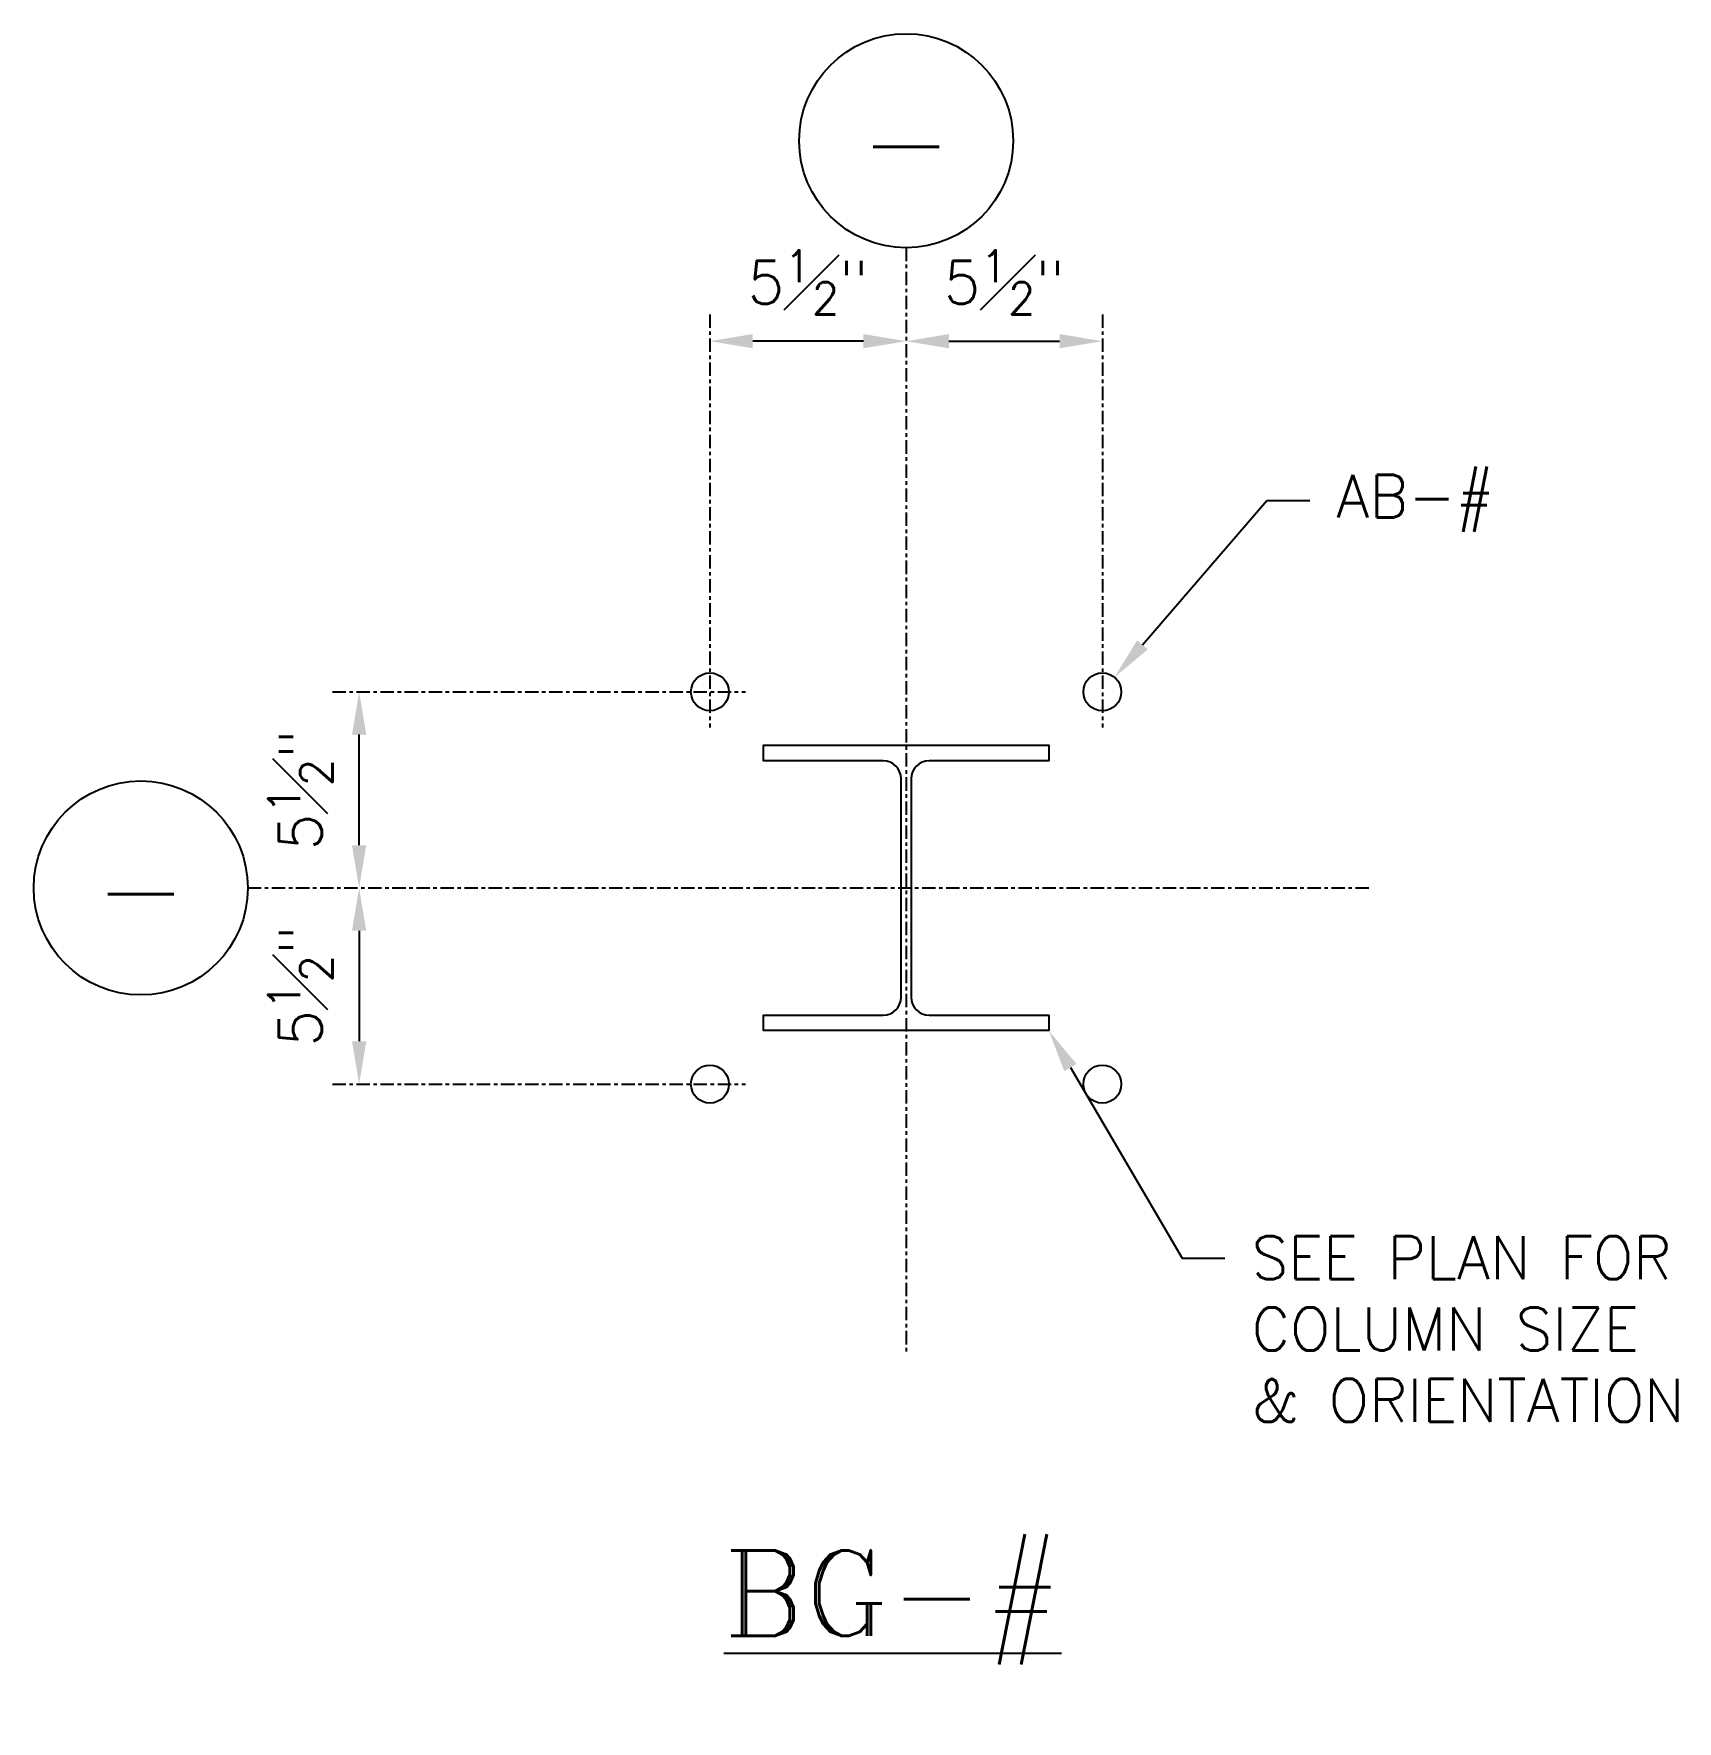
# Model space of a CAD drawing. Header units: inches. Extents: x 2.2 to 48.3, y -52.8 to -5.5.
import ezdxf
from ezdxf import colors
from ezdxf.entities.mleader import LeaderData, LeaderLine
from ezdxf.math import Vec2, Vec3

# ---------------------------------------------------------------- set-up
doc = ezdxf.new("R2010")
doc.units = ezdxf.units.IN
doc.header["$LTSCALE"] = 0.5
doc.header["$MEASUREMENT"] = 0
doc.linetypes.add('CENTER2', pattern=[1.125, 0.75, -0.125, 0.125, -0.125])
for name, color, linetype in [('S-DIMS', 1, 'Continuous'), ('S-GRID', 8, 'CENTER2'), ('S-SECT-STEL', 6, 'Continuous'), ('S-TAGS', 4, 'Continuous'), ('S-TAGS @ 12', 4, 'Continuous'), ('S-TEXT', 2, 'Continuous')]:
    doc.layers.add(name, color=color, linetype=linetype)
doc.styles.get("Standard").update_dxf_attribs({"font": 'simplex.shx'})
doc.styles.add('TEXT', font='SIMPLEX.SHX')
doc.styles.add('TITLE TEXT', font='romanc.shx', dxfattribs={"height": 0.2})
doc.dimstyles.new('STANDARD$0', dxfattribs={"dimscale": 12, "dimtxt": 0.1, "dimasz": 0.1, "dimexe": 0.0625, "dimexo": 0.0625, "dimgap": 0.0625, "dimtad": 1, "dimdec": 4, "dimzin": 3, "dimdsep": 46, "dimlunit": 4, "dimtxsty": 'Standard', "dimsah": 1, "dimcen": 0.1, "dimclrd": 256, "dimclre": 256, "dimclrt": 2, "dimadec": 4, "dimazin": 0, "dimtfac": 0.75, "dimtdec": 4, "dimtmove": 2, "dimatfit": 3, "dimfxl": 1, "dimfrac": 1, "dimtolj": 1, "dimtzin": 0, "dimarcsym": 0})

# ---------------------------------------------------------------- blocks, each defined once
blk = doc.blocks.new('*D84')
at = {"layer": 'Defpoints', "color": 0}
for p in [(26.699, -14.124), (32.199, -14.124), (32.199, -14.124)]:
    blk.add_point(p, dxfattribs=at)
at = {"layer": 'S-DIMS', "lineweight": -2}
blk.add_line((27.899, -14.124), (30.999, -14.124), dxfattribs=at)
at = {"layer": 'S-DIMS'}
for points in [[(27.899, -13.924), (27.899, -14.324), (26.699, -14.124)], [(30.999, -13.924), (30.999, -14.324), (32.199, -14.124)]]:
    blk.add_solid(points, dxfattribs=at)
at = {"layer": 'S-DIMS', "color": 2, "insert": (29.449, -12.474), "char_height": 1.2, "attachment_point": 5}
blk.add_mtext('\\A1;5{\\H0.750000x;\\S1#2;}"', dxfattribs=at)
blk = doc.blocks.new('*D85')
at = {"layer": 'Defpoints', "color": 0}
for p in [(21.199, -14.124), (21.199, -14.124), (26.699, -14.124)]:
    blk.add_point(p, dxfattribs=at)
at = {"layer": 'S-DIMS', "lineweight": -2}
blk.add_line((25.499, -14.124), (22.399, -14.124), dxfattribs=at)
at = {"layer": 'S-DIMS'}
for points in [[(22.399, -13.924), (22.399, -14.324), (21.199, -14.124)], [(25.499, -13.924), (25.499, -14.324), (26.699, -14.124)]]:
    blk.add_solid(points, dxfattribs=at)
at = {"layer": 'S-DIMS', "color": 2, "insert": (23.949, -12.474), "char_height": 1.2, "attachment_point": 5}
blk.add_mtext('\\A1;5{\\H0.750000x;\\S1#2;}"', dxfattribs=at)
blk = doc.blocks.new('*D86')
at = {"layer": 'Defpoints', "color": 0}
for p in [(11.366, -29.457), (11.366, -34.957), (11.366, -34.957)]:
    blk.add_point(p, dxfattribs=at)
at = {"layer": 'S-DIMS', "lineweight": -2}
blk.add_line((11.366, -30.657), (11.366, -33.757), dxfattribs=at)
at = {"layer": 'S-DIMS'}
for points in [[(11.166, -30.657), (11.566, -30.657), (11.366, -29.457)], [(11.166, -33.757), (11.566, -33.757), (11.366, -34.957)]]:
    blk.add_solid(points, dxfattribs=at)
at = {"layer": 'S-DIMS', "color": 2, "insert": (9.716, -32.207), "char_height": 1.2, "attachment_point": 5, "rotation": 90}
blk.add_mtext('\\A1;5{\\H0.750000x;\\S1#2;}"', dxfattribs=at)
blk = doc.blocks.new('*D87')
at = {"layer": 'Defpoints', "color": 0}
for p in [(11.366, -23.957), (11.366, -23.957), (11.366, -29.457)]:
    blk.add_point(p, dxfattribs=at)
at = {"layer": 'S-DIMS', "lineweight": -2}
blk.add_line((11.366, -28.257), (11.366, -25.157), dxfattribs=at)
at = {"layer": 'S-DIMS'}
for points in [[(11.166, -25.157), (11.566, -25.157), (11.366, -23.957)], [(11.166, -28.257), (11.566, -28.257), (11.366, -29.457)]]:
    blk.add_solid(points, dxfattribs=at)
at = {"layer": 'S-DIMS', "color": 2, "insert": (9.716, -26.707), "char_height": 1.2, "attachment_point": 5, "rotation": 90}
blk.add_mtext('\\A1;5{\\H0.750000x;\\S1#2;}"', dxfattribs=at)

msp = doc.modelspace()

# ---------------------------------------------------------------- linework, layer by layer
at = {"layer": 'S-GRID'}
for p, q in [((26.69896, -11.50367), (26.69896, -42.4568)), ((21.19896, -13.37421), (21.19896, -24.9568)), ((32.19896, -13.37421), (32.19896, -24.9568)), ((10.61637, -23.9568), (22.19896, -23.9568)), ((8.24583, -29.4568), (39.69896, -29.4568)), ((10.61637, -34.9568), (22.19896, -34.9568))]:
    msp.add_line(p, q, dxfattribs=at)
at = {"layer": 'S-SECT-STEL'}
msp.add_lwpolyline([(26.69896, -25.4568), (30.69646, -25.4568), (30.69646, -25.8918), (27.34396, -25.8918, 0.41421356), (26.84146, -26.3943), (26.84146, -32.5193, 0.41421356), (27.34396, -33.0218), (30.69646, -33.0218), (30.69646, -33.4568), (22.70146, -33.4568), (22.70146, -33.0218), (26.05396, -33.0218, 0.41421356), (26.55646, -32.5193), (26.55646, -26.3943, 0.41421356), (26.05396, -25.8918), (22.70146, -25.8918), (22.70146, -25.4568), (26.69896, -25.4568)], format="xyb", dxfattribs=at)
for centre in [(21.19896, -23.9568), (32.19896, -23.9568), (21.19896, -34.9568), (32.19896, -34.9568)]:
    msp.add_circle(centre, 0.53125, dxfattribs=at)
at = {"layer": 'S-TAGS', "color": 2}
for centre in [(26.69896, -8.50367), (5.24583, -29.4568)]:
    msp.add_circle(centre, 3, dxfattribs=at)

# ---------------------------------------------------------------- texts
at = {"layer": 'S-TAGS @ 12', "color": 3, "insert": (26.32253, -49.63211), "char_height": 2.4, "width": 4.263256414560601e-14, "attachment_point": 5, "style": 'TITLE TEXT'}
msp.add_mtext('{\\LBG-#}', dxfattribs=at)
at = {"layer": 'S-TEXT', "color": 3, "char_height": 2.4, "width": 4.263256414560601e-14, "attachment_point": 5, "style": 'TEXT'}
for insert in [(26.69896, -8.50367), (5.24583, -29.4568)]:
    msp.add_mtext('-', dxfattribs=dict(at, insert=insert))

# ---------------------------------------------------------------- dimensions: what is measured, and where the dimension line sits
at = {"layer": 'S-DIMS'}
dim = msp.add_linear_dim(base=(21.19896, -14.12421), p1=(26.69896, -14.12421), p2=(21.19896, -14.12421), dimstyle='STANDARD$0', override={"dimscale": 12, "dimtix": 0, "dimtofl": 1, "dimtmove": 2, "dimatfit": 3}, dxfattribs=at)
dim.commit()
dim.dimension.update_dxf_attribs({"geometry": '*D85', "text_midpoint": (23.94896, -12.47421)})
for base, p1, p2, angle, picture, middle in [((32.19896, -14.12421), (26.69896, -14.12421), (32.19896, -14.12421), 180, '*D84', (29.44896, -12.47421)), ((11.36637, -23.9568), (11.36637, -29.4568), (11.36637, -23.9568), 270, '*D87', (9.71637, -26.7068)), ((11.36637, -34.9568), (11.36637, -29.4568), (11.36637, -34.9568), 90, '*D86', (9.71637, -32.2068))]:
    dim = msp.add_linear_dim(base=base, p1=p1, p2=p2, angle=angle, dimstyle='STANDARD$0', override={"dimscale": 12, "dimtix": 0, "dimtofl": 1, "dimtmove": 2, "dimatfit": 3}, dxfattribs=at)
    dim.commit()
    dim.dimension.update_dxf_attribs({"geometry": picture, "text_midpoint": middle})

# ---------------------------------------------------------------- leaders
at = {"layer": 'S-TEXT'}
ml = msp.add_multileader_mtext('Standard', dxfattribs=at)
ml.set_content('\\A1;{\\Fsimplex|c0;AB-#}', color=256)
ml.set_leader_properties(color=256, linetype='ByLayer', lineweight=-1)
ml.build(insert=Vec2(0, 0))
ml.multileader.update_dxf_attribs({"dogleg_length": 0.1, "arrow_head_size": 1.2, "scale": 12})
ctx = ml.context
ctx.base_point, ctx.scale, ctx.char_height, ctx.arrow_head_size, ctx.landing_gap_size, ctx.plane_origin = Vec3(38.01089, -18.58865), 12, 1.2, 1.2, 0.75, Vec3(-0.70616, -49.95596)
notes = []
notes.append((ctx, [(0, (1, 1, 0), (36.81089, -18.58865), (1, 0), 1.2, [(0, [(32.53913, -23.54874)], 0, [])])]))
ctx.mtext.insert, ctx.mtext.flow_direction = Vec3(38.76089, -17.86865), 5
ml = msp.add_multileader_mtext('Standard', dxfattribs=at)
ml.set_content('SEE PLAN FOR\\PCOLUMN SIZE\\P& ORIENTATION', color=256)
ml.set_leader_properties(color=256, linetype='ByLayer', lineweight=-1)
ml.build(insert=Vec2(0, 0))
ml.multileader.update_dxf_attribs({"dogleg_length": 0.1, "arrow_head_size": 1.2, "scale": 12})
ctx = ml.context
ctx.base_point, ctx.scale, ctx.char_height, ctx.arrow_head_size, ctx.landing_gap_size, ctx.plane_origin = Vec3(35.63117, -39.83765), 12, 1.2, 1.2, 0.75, Vec3(30.71791, -50.47932)
notes.append((ctx, [(0, (1, 1, 0), (34.43117, -39.83765), (1, 0), 1.2, [(0, [(30.69646, -33.4568)], 0, [])])]))
ctx.mtext.insert, ctx.mtext.flow_direction = Vec3(36.38117, -39.2237), 5
for ctx, leaders in notes:
    for number, flags, end, landing, length, lines in leaders:
        leader = LeaderData()
        leader.index, (leader.has_last_leader_line, leader.has_dogleg_vector, leader.attachment_direction) = number, flags
        leader.last_leader_point, leader.dogleg_vector, leader.dogleg_length = Vec3(end), Vec3(landing), length
        for number, points, colour, breaks in lines:
            line = LeaderLine()
            line.index, line.vertices, line.color, line.breaks = number, Vec3.list(points), colors.encode_raw_color(colour), breaks
            leader.lines.append(line)
        ctx.leaders.append(leader)

doc.saveas('drawing.dxf')
